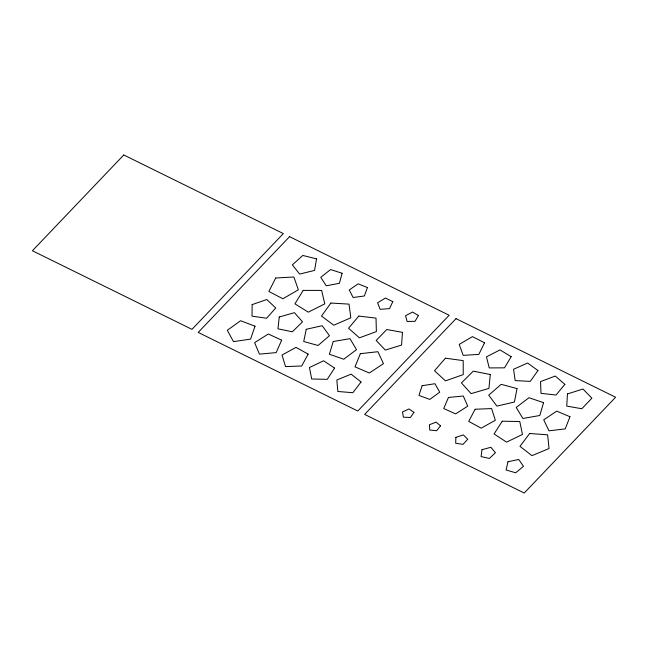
<?xml version="1.0" encoding="UTF-8"?>
<svg xmlns="http://www.w3.org/2000/svg" width="648" height="648" viewBox="0 0 648 648"><rect width="100%" height="100%" fill="white"/><g stroke="black" fill="none" stroke-linecap="round" stroke-linejoin="round"><path stroke-width="0.97" d="M252.137 304.601L252.031 316.159L266.62 318.241L275.748 307.97L266.798 299.53L252.137 304.601M455.876 437.351L455.666 443.216L463.004 444.382L467.743 439.239L463.336 434.897L455.876 437.351M567.462 393.919L566.733 406.102L581.823 408.742L591.883 398.196L583.006 389.035L567.462 393.919M402.481 332.375L401.566 345.084L385.317 350.074L376.188 340.443L386.791 329.508L402.481 332.375M490.285 374.52L488.94 388.419L471.112 393.62L461.441 382.936L473.291 371.134L490.285 374.52M279.239 316.994L277.96 328.82L292.353 331.8L302.527 321.821L294.427 312.676L279.239 316.994M481.99 449.688L481.075 456.573L489.394 458.444L495.453 452.701L490.876 447.29L481.99 449.688M316.54 258.868L314.58 270.394L299.651 274.088L292.378 264.854L302.819 255.442L316.54 258.868M517.031 388.581L514.407 402.035L496.919 406.11L488.73 395.167L501.163 384.337L517.031 388.581M306.253 329.297L303.726 341.52L318.079 345.481L329.468 335.704L322.161 325.701L306.253 329.297M507.983 461.74L506.08 469.978L515.662 472.797L523.487 466.301L518.748 459.473L507.983 461.74M342.104 273.262L339.422 283.298L326.244 285.809L320.784 277.312L330.593 269.56L342.104 273.262M543.55 402.675L539.792 415.506L522.895 418.47L516.213 407.471L528.979 397.71L543.55 402.675M333.242 341.512L329.378 354.221L343.748 359.243L356.489 349.645L350.001 338.685L333.242 341.512M422.14 385.706L418.94 395.41L429.802 399.419L439.717 392.202L434.978 383.721L422.14 385.706M255.012 326.187L250.598 339.106L233.483 341.634L227.318 330.278L240.619 320.736L255.012 326.187M367.448 287.55L364.354 295.998L353.111 297.497L349.264 289.972L358.125 283.824L367.448 287.55M569.981 416.729L565.21 428.895L548.978 430.823L543.721 419.847L556.705 411.132L569.981 416.729M360.329 353.687L355.007 366.849L369.311 373.005L383.47 363.649L377.914 351.71L360.329 353.687M448.465 397.459L443.71 408.524L455.601 413.902L467.702 406.166L463.288 396.009L448.465 397.459M281.653 340.16L276.161 352.609L259.443 354.14L254.607 342.63L268.337 333.995L281.653 340.16M392.801 301.636L389.537 308.61L380.141 309.339L377.59 302.802L385.422 298.048L392.801 301.636M484.55 342.808L478.832 354.391L463.174 355.371L459.221 344.396L472.433 336.628L484.55 342.808M275.684 278.016L268.871 291.47L282.876 298.769L298.339 289.818L293.892 276.996L275.684 278.016M475.146 409.253L468.69 421.378L481.164 428.182L495.331 420.277L491.613 408.572L475.146 409.253M308.148 354.14L301.676 366.007L285.533 366.574L282.018 355.047L295.998 347.369L308.148 354.14M418.397 315.487L415.068 321.303L407.13 321.457L405.551 315.746L412.517 312.053L418.397 315.487M511.167 356.7L504.484 367.837L489.224 367.918L486.47 356.837L500.029 349.896L511.167 356.7M303.175 290.393L294.945 303.831L308.302 312.158L324.786 303.872L321.619 290.417L303.175 290.393M502.224 421.224L494.068 433.974L506.574 442.13L522.466 434.427L519.769 421.508L502.224 421.224M334.579 368.088L327.232 379.347L311.696 378.999L309.452 367.521L323.595 360.782L334.579 368.088M413.926 412.363L410.451 417.466L403.388 417.199L402.497 411.934L409.01 408.945L413.926 412.363M537.953 370.535L530.242 381.389L515.168 380.595L513.556 369.247L527.634 363.034L537.953 370.535M330.901 303.045L321.481 316.078L333.785 325.207L350.811 317.82L349.029 304.123L330.901 303.045M529.659 433.488L519.971 446.359L531.959 455.657L549.05 448.529L547.633 434.832L529.659 433.488M361.058 381.996L352.844 392.704L337.867 391.481L336.814 380.012L351.143 374.147L361.058 381.996M440.535 425.825L436.639 430.718L429.77 430.053L429.422 424.748L436.08 422.14L440.535 425.825M564.878 384.353L556.041 395.029L540.991 393.336L540.529 381.607L555.287 376.059L564.878 384.353M358.806 316.07L348.559 328.252L359.421 337.835L376.383 331.582L376.01 318.127L358.806 316.07M445.451 358.198L434.508 370.729L445.5 380.87L463.239 374.617L463.207 360.604L445.451 358.198M123.768 154.977L32.4 250.752L191.978 329.354L283.346 233.588L123.768 154.977M289.575 236.658L198.207 332.424L357.785 411.026L449.153 315.26L289.575 236.658M456.022 318.646L364.654 414.412L524.232 493.023L615.6 397.248L456.022 318.646"/></g></svg>
